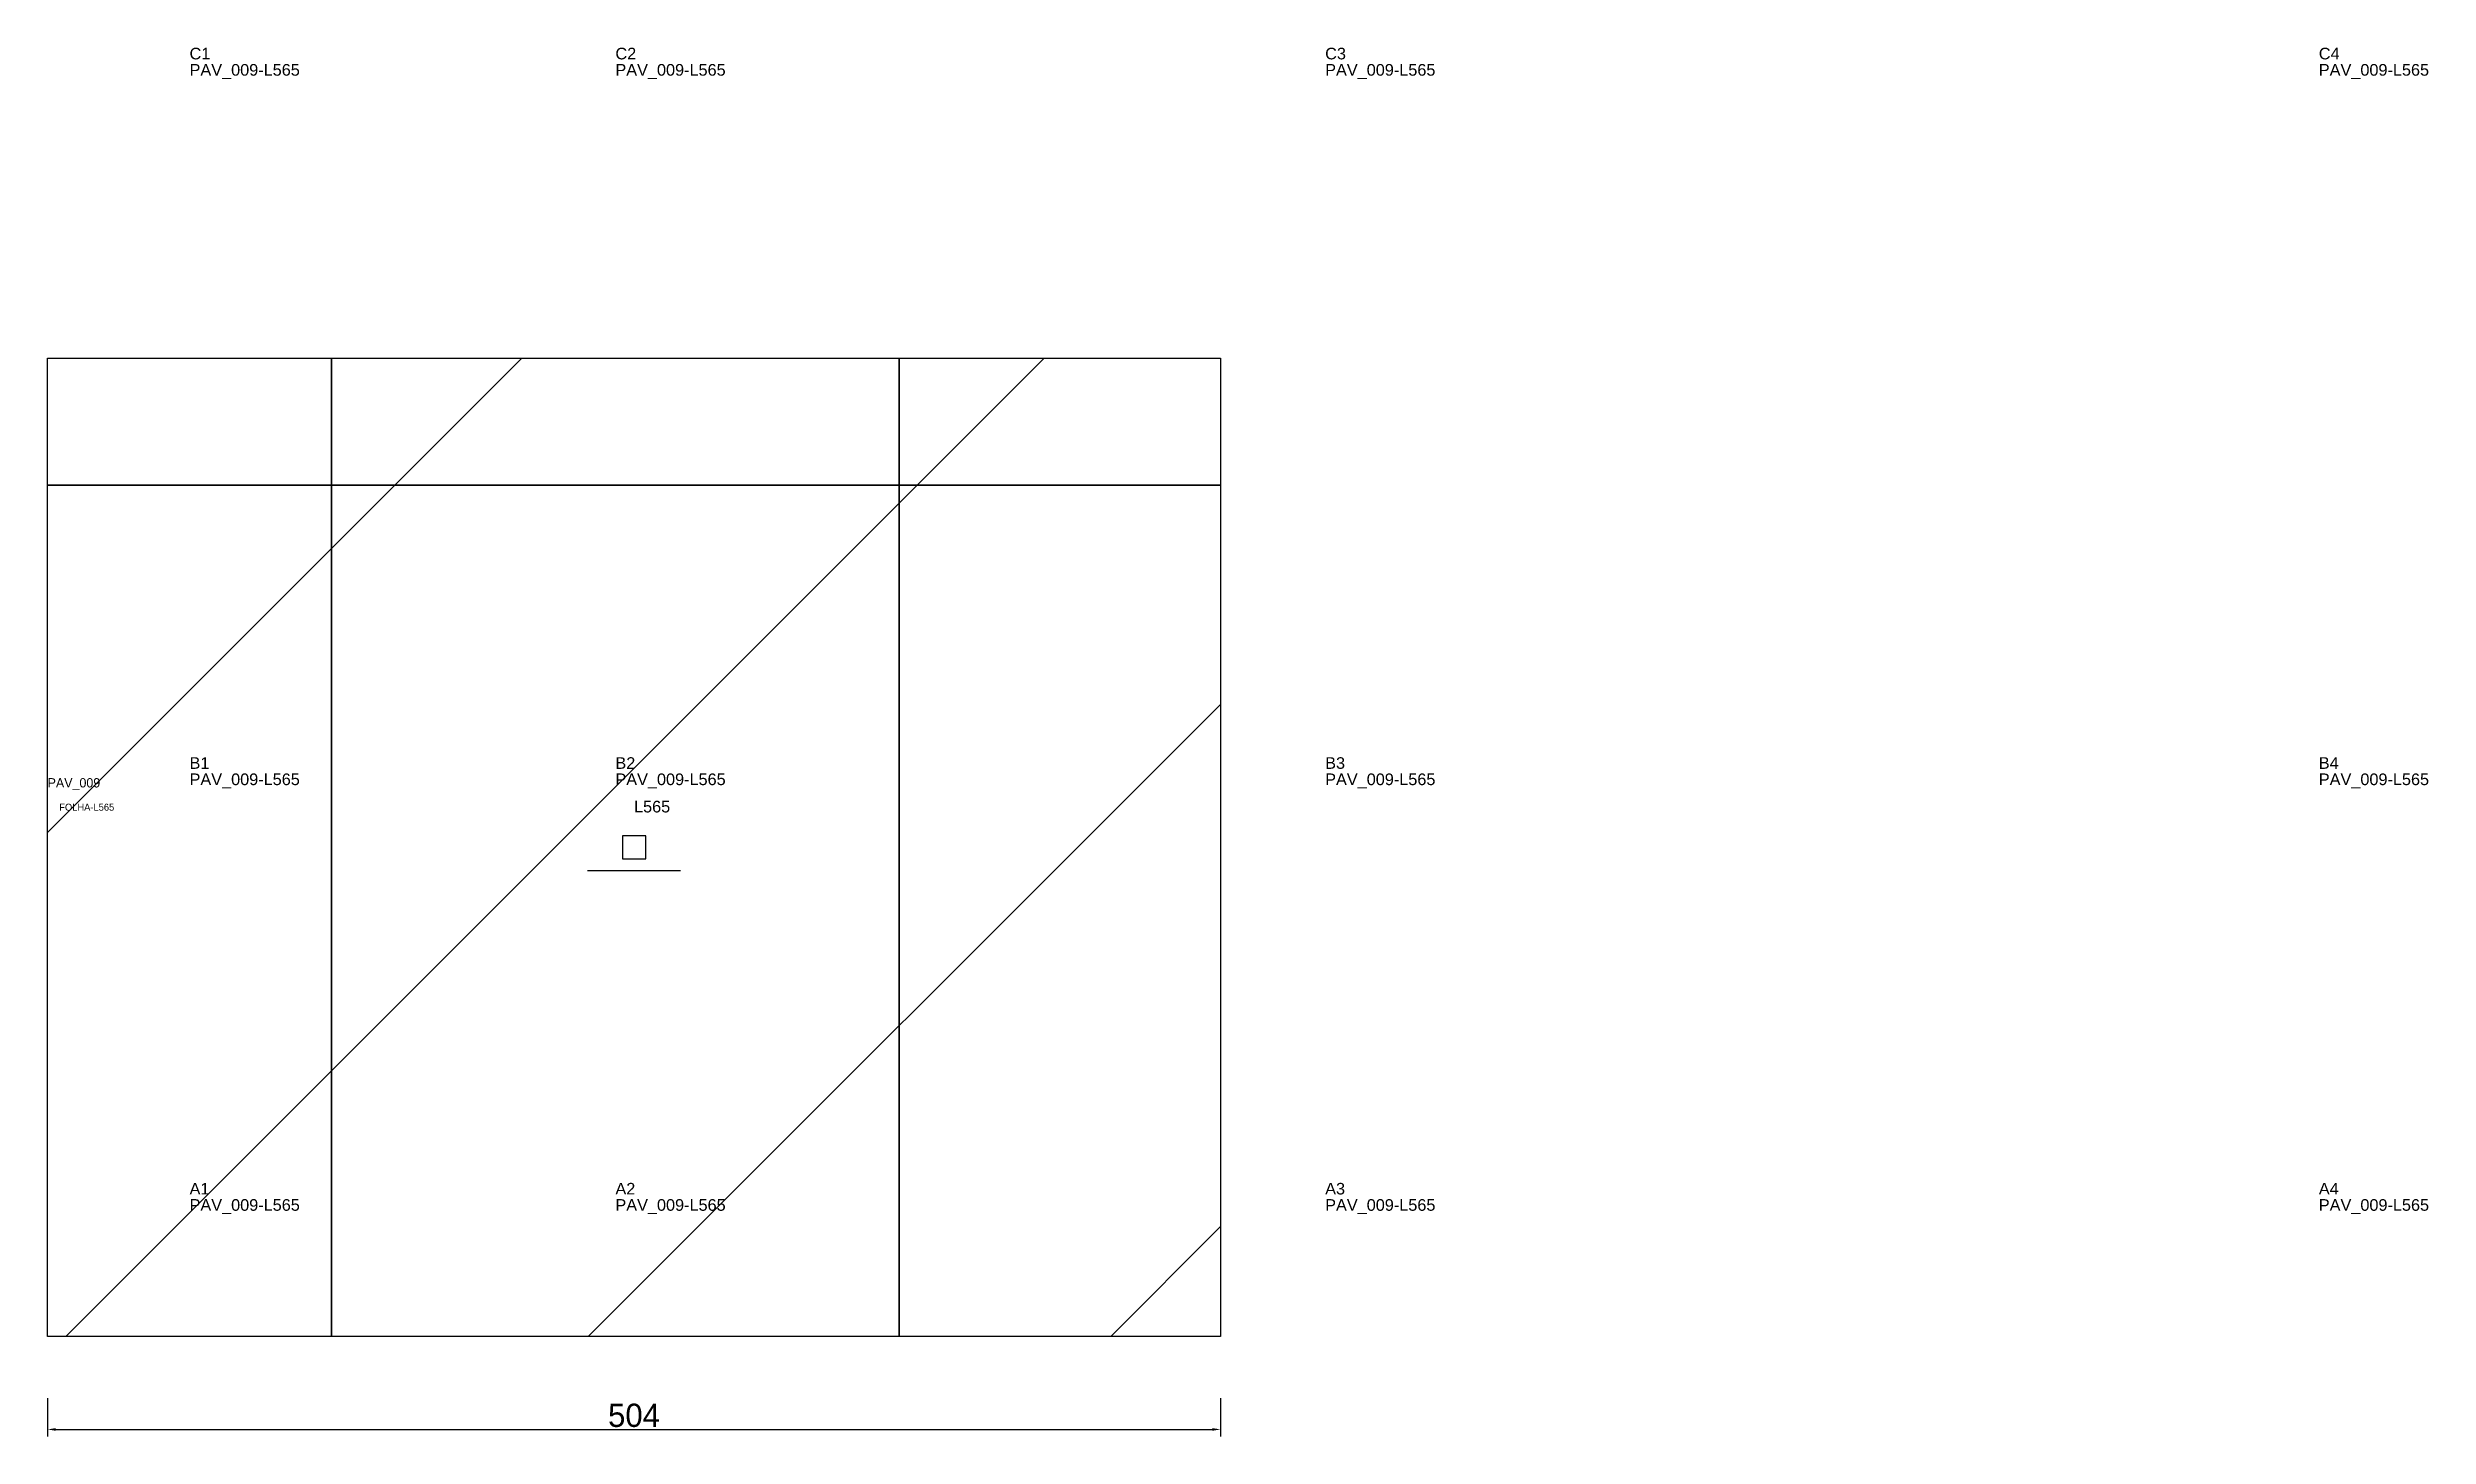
# Model space of a CAD drawing. Header units: metres. Extents: x 222 to 1245, y -262 to 335.
import ezdxf

# ---------------------------------------------------------------- set-up
doc = ezdxf.new("R2010")
doc.units = ezdxf.units.M
for name, color, linetype in [('3', 3, 'CONTINUOUS'), ('AUX00', 7, 'CONTINUOUS'), ('COTA', 241, 'CONTINUOUS'), ('FOLHA', 255, 'CONTINUOUS'), ('Hachura', 251, 'CONTINUOUS'), ('NOMENCLATURA', 7, 'CONTINUOUS'), ('Nível', 160, 'CONTINUOUS'), ('Painéis', 200, 'CONTINUOUS'), ('Pilares', 5, 'CONTINUOUS'), ('SARR_2.2x7', 40, 'CONTINUOUS')]:
    doc.layers.add(name, color=color, linetype=linetype)
doc.styles.add('ARIAL', font='Arial.ttf')
doc.styles.add('STR_STANDARD', font='arial.ttf')
doc.dimstyles.new('EZ DXF', dxfattribs={"dimtxt": 10, "dimasz": 3.5, "dimexe": 3, "dimexo": 1.5, "dimgap": 1, "dimtad": 1, "dimdec": 1, "dimdsep": 46, "dimcen": 2.5, "dimazin": 3, "dimtfac": 1, "dimtmove": 0, "dimatfit": 3})

msp = doc.modelspace()

# ---------------------------------------------------------------- hatches: boundary and pattern name
at = {"layer": 'Hachura'}
h = msp.add_hatch(dxfattribs=at)
h.set_pattern_fill('ANSI31', scale=50)
h.paths.add_polyline_path([(222.2, 32), (222.2, 201.5), (726.2, 201.5), (726.2, -219), (584.95, -219), (222.2, -219), (222.2, 13)])
h = msp.add_hatch(dxfattribs=at)
h.set_pattern_fill('ANSI31', scale=50)
h.paths.add_polyline_path([(222.2, 32), (222.2, 201.5), (726.2, 201.5), (726.2, -219), (584.95, -219), (222.2, -219), (222.2, 13)])

# ---------------------------------------------------------------- linework, layer by layer
at = {"layer": '3'}
for points in [[(344.2, -219), (344.2, 201.5)], [(344.2, -219), (344.2, 201.5)], [(588.2, -219), (588.2, 201.5)], [(588.2, -219), (588.2, 201.5)], [(222.2, 147), (726.2, 147)], [(222.2, 147), (726.2, 147)]]:
    msp.add_lwpolyline(points, close=True, dxfattribs=at)
at = {"layer": 'Painéis', "color": 200}
for p, q in [((222.2, 32), (222.2, 201.5)), ((222.2, 201.5), (726.2, 201.5)), ((222.2, 32), (222.2, 201.5)), ((222.2, 201.5), (726.2, 201.5)), ((726.2, 201.5), (726.2, -219)), ((726.2, 201.5), (726.2, -219)), ((222.2, 13), (222.2, 32)), ((222.2, 13), (222.2, 32)), ((222.2, -219), (222.2, 13)), ((222.2, -219), (222.2, 13)), ((584.95, -219), (222.2, -219)), ((584.95, -219), (222.2, -219)), ((726.2, -219), (584.95, -219)), ((726.2, -219), (584.95, -219))]:
    msp.add_line(p, q, dxfattribs=at)
at = {"layer": 'Pilares'}
msp.add_lwpolyline([(469.2, -13.75), (479.2, -13.75), (479.2, -3.75), (469.2, -3.75)], close=True, dxfattribs=at)
msp.add_lwpolyline([(469.2, -13.75), (479.2, -13.75), (479.2, -3.75), (469.2, -3.75)], close=True, dxfattribs=at)
at = {"layer": 'SARR_2.2x7'}
msp.add_line((454.2, -18.75), (494.2, -18.75), dxfattribs=at)
msp.add_line((454.2, -18.75), (494.2, -18.75), dxfattribs=at)

# ---------------------------------------------------------------- texts
at = {"layer": '3', "style": 'STR_STANDARD'}
for s, p in [('C1', (283.2, 330)), ('C1', (283.2, 330)), ('C2', (466.2, 330)), ('C2', (466.2, 330)), ('C3', (771.2, 330)), ('C3', (771.2, 330)), ('C4', (1198.2, 330)), ('C4', (1198.2, 330)), ('B1', (283.2, 25)), ('B1', (283.2, 25)), ('B2', (466.2, 25)), ('B2', (466.2, 25)), ('B3', (771.2, 25)), ('B3', (771.2, 25)), ('B4', (1198.2, 25)), ('B4', (1198.2, 25)), ('A1', (283.2, -158)), ('A1', (283.2, -158)), ('A2', (466.2, -158)), ('A2', (466.2, -158)), ('A3', (771.2, -158)), ('A3', (771.2, -158)), ('A4', (1198.2, -158)), ('A4', (1198.2, -158))]:
    msp.add_text(s, height=5, dxfattribs=at).set_placement(p)
at = {"layer": 'AUX00', "style": 'STR_STANDARD'}
for p in [(283.2, 323), (283.2, 323), (466.2, 323), (466.2, 323), (771.2, 323), (771.2, 323), (1198.2, 323), (1198.2, 323), (283.2, 18), (283.2, 18), (466.2, 18), (466.2, 18), (771.2, 18), (771.2, 18), (1198.2, 18), (1198.2, 18), (283.2, -165), (283.2, -165), (466.2, -165), (466.2, -165), (771.2, -165), (771.2, -165), (1198.2, -165), (1198.2, -165)]:
    msp.add_text('PAV_009-L565', height=5, dxfattribs=at).set_placement(p)
at = {"layer": 'FOLHA'}
msp.add_text('FOLHA-L565', height=3, dxfattribs=at).set_placement((227.2, 7))
msp.add_text('FOLHA-L565', height=3, dxfattribs=at).set_placement((227.2, 7))
at = {"layer": 'NOMENCLATURA', "insert": (474.2, 11.25), "char_height": 5, "attachment_point": 1, "style": 'ARIAL'}
msp.add_mtext('L565', dxfattribs=at)
msp.add_mtext('L565', dxfattribs=at)
at = {"layer": 'Nível'}
msp.add_text('PAV_009', height=4, dxfattribs=at).set_placement((222.2, 17))
msp.add_text('PAV_009', height=4, dxfattribs=at).set_placement((222.2, 17))

# ---------------------------------------------------------------- dimensions: what is measured, and where the dimension line sits
at = {"layer": 'COTA'}
msp.add_linear_dim(base=(222.2, -259), p1=(222.2, -244), p2=(726.2, -244), dimstyle='EZ DXF', dxfattribs=at).render()
msp.add_linear_dim(base=(222.2, -259), p1=(222.2, -244), p2=(726.2, -244), dimstyle='EZ DXF', dxfattribs=at).render()

doc.saveas('drawing.dxf')
